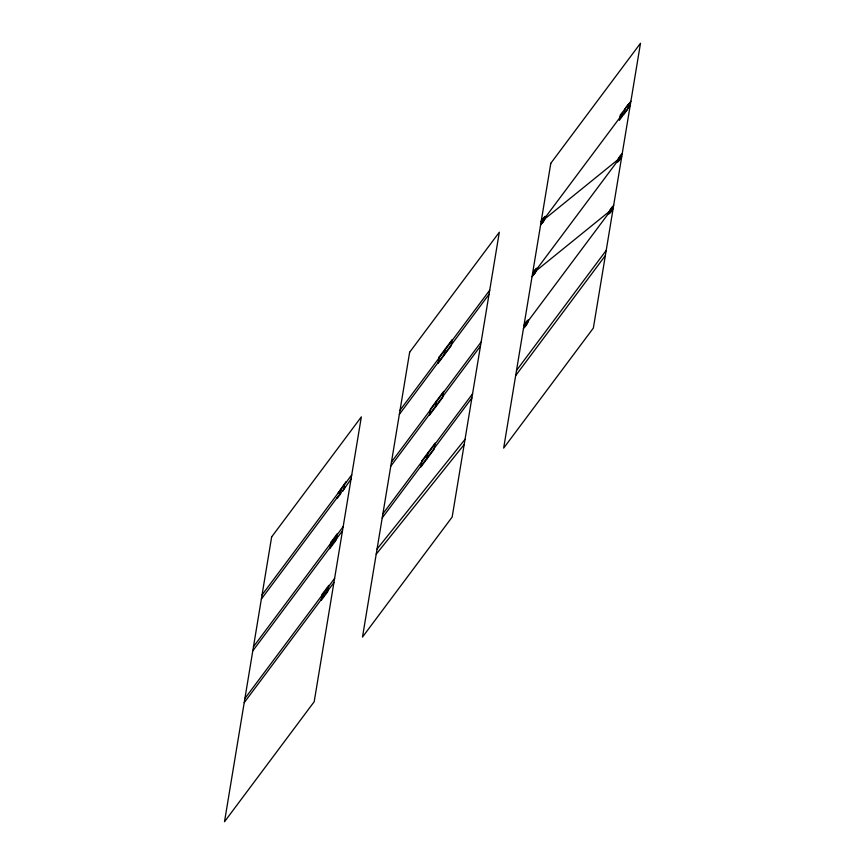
<?xml version="1.0" encoding="UTF-8"?>
<svg xmlns="http://www.w3.org/2000/svg" width="865" height="865" viewBox="0 0 865 865"><rect width="100%" height="100%" fill="white"/><g stroke="black" fill="none" stroke-linecap="round" stroke-linejoin="round"><path stroke-width="1.3" d="M337.296 497.429L337.134 498.467L340.713 493.666L341.578 488.487M337.988 493.288L345.935 481.848L345.762 482.886M339.696 494.229L340.378 490.087M343.881 488.628L344.562 484.486M345.07 487.027L342.508 491.266L351.049 479.026M426.878 458.969L427.905 452.763M435.452 407.188L436.479 400.971M444.026 355.396L445.053 349.179M525.855 325.294L526.374 322.18A3.319 0.649 -58.7 0 1 527.909 321.337A3.319 0.649 -58.7 0 1 525.855 325.294L523.466 328.495M534.429 273.502L534.948 270.399A3.319 0.649 -58.7 0 1 536.484 269.545L535.77 271.351A3.319 0.649 -58.7 0 1 534.429 273.502L532.04 276.703M543.004 221.71L543.523 218.607A3.319 0.649 -58.7 0 1 545.058 217.764L544.345 219.559A3.319 0.649 -58.7 0 1 543.004 221.71L540.614 224.911M624.141 113.921L625.006 108.741M624.746 113.12L627.136 109.92M625.6 107.941L627.99 104.741M611.274 208.552A3.319 0.649 -58.7 0 0 609.933 210.703L609.22 212.509A3.319 0.649 -58.7 0 0 610.755 211.655L611.274 208.552L613.663 205.351M619.848 156.76A3.319 0.649 -58.7 0 0 618.497 158.911L617.794 160.717A3.319 0.649 -58.7 0 0 619.329 159.874L619.848 156.76L622.238 153.559M629.017 107.001L619.362 120.322L620.216 115.142L629.698 102.859M541.955 220.694L543.598 218.088A4.433 0.876 -58.7 0 1 545.653 216.953L544.712 219.364A4.433 0.876 -58.7 0 1 541.771 223.548L541.447 223.797M533.391 272.475L533.792 271.751A4.433 0.876 -58.7 0 1 537.079 268.745L536.138 271.145A4.433 0.876 -58.7 0 1 533.197 275.34L532.872 275.589M524.817 324.267L525.217 323.542A4.433 0.876 -58.7 0 1 528.504 320.537A4.433 0.876 -58.7 0 1 524.623 327.132L524.298 327.37M620.886 157.787L620.486 158.511A4.433 0.876 -58.7 0 1 617.199 161.517L618.14 159.117A4.433 0.876 -58.7 0 1 621.081 154.922L621.405 154.673M612.312 209.579L611.912 210.303A4.433 0.876 -58.7 0 1 608.625 213.309L609.566 210.898A4.433 0.876 -58.7 0 1 612.507 206.713L612.831 206.465M262.052 594.915L351.741 474.874M400.041 410.237L489.72 290.197M541.209 221.289L543.598 218.088M630.899 101.259L628.509 104.46L627.817 108.601L630.207 105.4M541.122 221.808L543.523 218.607M622.184 114.526L543.263 220.164L619.589 158.317L534.689 271.945L611.014 210.108L526.115 323.737M261.371 599.056L340.886 492.628M399.349 414.378L489.039 294.338M253.477 646.706L330.614 543.469M337.188 534.667L343.167 526.666M391.467 462.018L481.145 341.989M532.548 273.599L534.948 270.399M619.329 159.874L621.719 156.673M252.796 650.848L329.922 547.621M336.496 538.808L342.475 530.807M390.775 466.17L480.464 346.13M244.903 698.488L322.039 595.261M328.614 586.459L334.593 578.458M382.892 513.81L472.582 393.78M523.974 325.381L526.374 322.18M610.755 211.655L613.144 208.454M244.222 702.64L321.348 599.402M327.921 590.6L333.901 582.599M382.2 517.951L471.89 397.922M516.524 370.436L606.203 250.407M515.659 375.615L605.349 255.586M377.064 549.026L465.035 439.355M376.199 554.205L464.17 444.534M620.984 116.126C624.098 115.088 623.935 109.401 620.984 116.126M271.653 536.906L224.5 821.75L314.19 701.72L361.343 416.876L271.653 536.906M322.202 594.223L321.175 600.44L327.759 591.638L328.786 585.421L322.202 594.223M330.776 542.442L329.749 548.648L336.334 539.846L337.361 533.64L330.776 542.442M323.229 593.66L322.548 597.802L323.737 596.201L324.429 592.06L323.229 593.66M331.803 541.868L331.122 546.02L332.311 544.42L333.003 540.268L331.803 541.868M326.224 589.66L325.532 593.801L326.732 592.201L327.413 588.059L326.224 589.66M334.798 537.868L334.106 542.02L335.306 540.42L335.988 536.268L334.798 537.868M409.642 352.228L362.489 637.073L452.168 517.032L499.321 232.198L409.642 352.228M421.925 460.764L420.898 466.981L434.046 449.368L435.084 443.161L421.925 460.764M430.5 408.972L429.473 415.189L442.621 397.586L443.659 391.369L430.5 408.972M439.074 357.18L438.047 363.397L451.195 345.795L452.233 339.577L439.074 357.18M550.81 163.28L503.657 448.124L593.347 328.095L640.5 43.25L550.81 163.28"/></g></svg>
